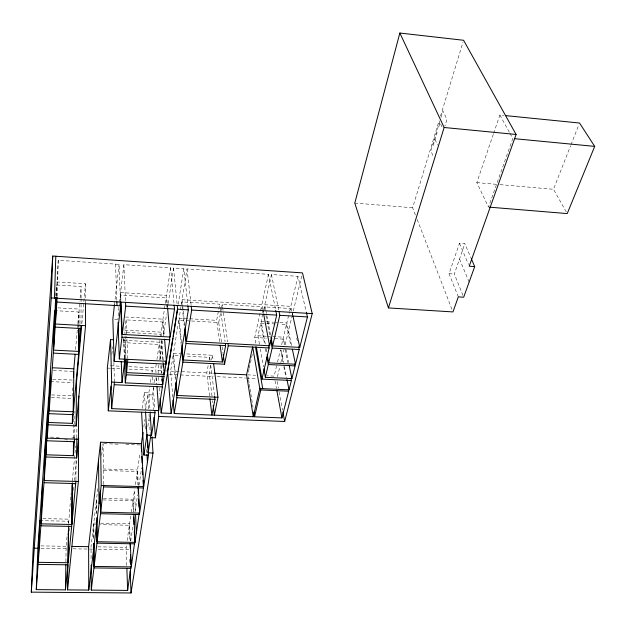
<?xml version="1.0" encoding="UTF-8"?>
<svg xmlns="http://www.w3.org/2000/svg" width="626" height="626" viewBox="0 0 626 626"><rect width="100%" height="100%" fill="white"/><g stroke="black" fill="none" stroke-linecap="round" stroke-linejoin="round"><path stroke-width="0.47" stroke-dasharray="3.13 2.35" d="M80.989 323.65L81.075 299.22M81.075 298.242L81.114 286.52L56.481 284.979L55.683 296.333M78.774 327.437L78.79 324.55M78.798 323.587L78.868 312.03L55.636 310.684M79.025 327.375L79.04 324.487M79.04 323.525L79.126 309.103L79.792 301.575M75.918 479.743L76.075 459.476M76.818 437.777L76.896 426.236M74.682 437.91L74.791 425.43M74.799 424.467L74.917 411.024M72.671 396.454L72.772 387.807M73.508 438.357L73.704 419.115M68.484 523.164L68.516 521.223L40.737 520.644M68.657 523.023L70.433 501.011M65.894 561.804L66.129 546.31L67.318 533.767M57.193 296.215L58.234 260.291L119.05 264.36L120.411 300.042M56.137 296.474L56.481 284.979M56.27 296.27L58.234 260.291M75.55 349.558L77.757 324.542M77.843 323.579L78.868 312.03M80.12 297.812L81.114 286.52M81.865 323.548L85.496 283.742L56.7 281.927M68.328 523.156L68.516 521.223M70.527 500.057L71.161 493.374M72.342 480.932L74.377 459.586M74.471 458.615L75.668 446.002M69.627 530.887L70.002 527.022M73.555 490.299L74.118 484.501M74.494 480.635L76.552 459.374M114.48 304.713L119.05 264.36M111.851 354.386L112.719 346.804M95.543 524.557L93.61 524.518L91.02 546.725L91.091 559.253M93.9 537.491L93.783 523.023L96.498 499.767L96.639 513.273M97.789 488.687L96.662 498.335L96.827 513.766M101.678 455.298L103.032 443.654L103.728 484.031M118.924 307.241L117.938 319.456M119.034 306.31L119.363 303.508M119.464 302.577L120.341 295.112L166.117 297.921L166.962 307.648M120.935 300.355L120.63 292.561L123.885 264.681L170.608 267.803L174.067 304.236M124.292 357.712L123.815 338.517M125.044 334.988L124.84 330.16L126.1 319.878L162.525 321.96L163.613 335.317M142.118 408.442L144.418 392.439L148.886 392.635L149.919 409.13M145.639 409.866L147.846 394.756L152.572 394.959L153.534 409.568M126.773 565.505L126.131 547.304L126.554 544.424M127.117 540.59L129.363 525.245L100.371 524.658M130.255 541.02L129.582 523.759L130.709 516.067M131.28 512.217L132.97 500.675L103.212 499.931M133.714 511.716L133.181 499.251L134.48 490.377L135.474 511.465M135.373 484.712L137.313 471.48L102.797 470.439M138.268 485.33L137.532 470.009L140.075 452.684M143.87 426.815L144.966 419.334M148.886 392.635L149.708 387.04M150.396 382.376L151.218 376.774M151.899 372.11L152.173 370.24L128.768 369.113M156.015 372.799L155.671 367.955L156.226 364.199M156.93 359.512L159.168 344.503L123.032 342.586M160.835 359.551L159.771 340.45M160.428 336.045L160.694 334.284L124.574 332.304M161.312 335.998L161.007 332.156L166.117 297.921M167.173 303.148L166.493 295.402L170.608 267.803M130.685 541.044L132.994 525.637M135.013 512.154L137.61 494.814M139.058 485.181L141.656 467.849M147.861 426.431L149.45 415.836M152.572 394.959L153.73 387.251M154.45 382.439L155.178 377.619M158.268 373.425L158.057 370.529L158.926 364.778M159.653 359.989L162.549 340.826M163.276 336.029L166.602 313.994M167.619 307.288L168.058 304.416M168.198 303.454L173.559 267.998L183.833 268.687L187.816 305.065M178.175 304.4L183.833 268.687M172.831 397.15L170.608 371.132L173.12 355.49L178.903 355.779M175.718 378.206L173.48 353.252L178.778 320.262L218.74 322.554L221.447 341.929M181.524 342.485L179.114 318.165L181.736 301.881L219.703 304.189L225.094 341.765M184.701 324.855L182.08 299.705L187.033 268.906L268.468 274.344L275.534 309.424M209.577 395.89L206.799 372.877L208.341 364.661M209.201 360.099L209.71 357.36L185.64 356.124M219.601 341.639L216.666 320.34L219.703 304.189M212.011 395.992L209.178 372.994L210.766 364.598M211.651 359.934L212.535 355.271L185.194 353.862M218.74 322.554L221.291 309.134M221.471 308.18L222.199 304.346L261.41 306.732L261.77 308.649M255.69 343.189L254.696 337.516L261.41 306.732M262.779 309.385L261.871 304.596L268.468 274.344M249.046 369.16L247.802 374.857L255.604 375.24M249.258 368.205L252.38 353.948M259.477 344.261L257.967 335.763L260.745 323.133L275.972 324.018M265.252 344.057L261.105 321.482L263.515 310.551M263.71 309.643L264.313 306.904L290.3 308.485L290.918 311.357M265.698 309.557L264.782 304.768L271.434 274.548L297.976 276.324L306.13 311.271M276.622 365.74L274.141 376.132L267.31 375.803M277.529 361.961L280.456 349.676L282.889 361.945M281.669 344.629L282.991 339.081L272.255 338.486M284.979 344.707L283.445 337.179L286.442 324.62L279.783 324.237M291.567 345.474L286.833 322.985L289.431 312.108M289.65 311.208L290.3 308.485M291.841 311.138L290.8 306.364L297.976 276.324M277.428 376.703L279.932 366.32M280.847 362.548L284.032 349.331M285.174 344.613L291.779 317.249M292.006 316.302L302.037 274.775M415.421 215.008L412.62 207.762L439.092 120.748M440.516 116.068L463.005 42.145M439.851 121.194L430.829 150.803L433.466 156.829M440.978 117.492L442.95 111.013L446.964 119.409L444.945 125.92M433.137 145.568L437.144 132.43M438.865 126.507L440.039 122.657L442.684 128.322M510.033 133.494L512.804 138.526L488.491 207.089L476.816 182.612L493.327 134.214M493.64 133.307L499.877 115.035L503.758 115.427M458.31 296.88L449.045 273.679L459.484 243.295L464.836 243.702L470.908 257.795M462.966 295.449L454.304 274.039L464.836 243.702M566.287 211.909L553.486 189.287L570.615 145.717M570.975 144.809L578.823 124.84M40.901 545.895L66.129 546.31M97.852 546.834L126.131 547.304M40.964 548.298L67.201 548.72M73.031 548.814L92.46 549.119M98.29 549.213L129.386 549.714M42.811 518.594L68.711 519.15M93.783 523.023L95.723 523.062M100.559 523.164L129.582 523.759M103.392 498.499L133.181 499.251M102.977 468.96L137.532 470.009M64.721 439.773L70.472 439.976M103.986 443.685L119.253 444.217M125.936 444.452L141.202 444.984M50.549 437.112L59.259 437.417M71.834 437.871L77.64 438.075M51.606 394.92L72.913 395.835M51.355 397.533L72.193 398.426M50.596 381.602L72.639 382.603M52.694 379.192L72.859 380.115M110.536 365.756L120.137 366.226M128.784 366.64L155.671 367.955M107.312 368.08L110.239 368.221M111.217 368.268L120.967 368.737M158.057 370.529L164.755 370.85M165.71 370.897L167.627 370.991M170.608 371.132L206.799 372.877M209.178 372.994L213.967 373.229M169.411 374.418L213.317 376.508M217.222 376.695L245.517 378.041M246.495 378.088L256.253 378.558M53.327 370.49L72.655 371.406M173.48 353.252L180.311 353.604M123.596 340.294L159.505 342.211M257.967 335.763L266.457 336.232M267.404 336.287L283.445 337.179M124.84 330.16L161.007 332.156M254.696 337.516L266.402 338.165M114.683 319.229L117.422 319.385M57.788 307.851L79.126 309.103M261.105 321.482L273.492 322.202M274.446 322.257L286.833 322.985M179.114 318.165L188.747 318.72M189.709 318.783L216.666 320.34M125.513 317.014L162.948 319.166L164.27 335.372M120.63 292.561L166.493 295.402M182.08 299.705L261.871 304.596M264.782 304.768L290.8 306.364M449.045 273.679L454.304 274.039M354.793 203.074L412.62 207.762M476.816 182.612L499.133 184.56M500.104 184.639L553.486 189.287M499.877 115.035L509.572 132.649M435.007 139.449L437.519 145.029M459.484 243.295L468.467 264.454M459.515 259.031L469.14 282.083M417.182 219.538L452.254 310.113M292.052 312.092L292.678 314.956M296.724 338.095L297.35 340.959M286.442 324.62L290.965 346.194M271.434 274.548L278.805 310.559M285.933 349.41L288.617 362.579M282.991 339.081L284.134 344.73M285.088 349.433L287.764 362.61M281.16 350.216L283.594 362.477M284.345 366.257L286.598 377.58M283.828 366.664L285.886 377.048M265.878 310.512L270.815 336.365M264.313 306.904L264.861 309.784M265.956 315.527L269.962 336.608M277.107 381.437L278.367 388.112M279.086 391.931L282.506 410.046M262.959 310.339L263.499 313.211M261.95 309.604L262.662 313.438M275.025 380.882L276.449 388.472M266.12 348.76L266.809 352.516M260.745 323.133L264.532 343.838M265.393 348.541L266.253 353.244M260.314 348.979L263.507 366.922M248.107 376.766L248.412 378.675M248.569 379.622L249.179 383.441M249.336 384.387L249.946 388.206M250.103 389.153L250.721 392.971M250.87 393.918L253.021 407.268M222.199 304.346L222.48 306.27M222.621 307.233L227.684 341.906M222.12 346.765L223.067 353.549M212.535 355.271L213.153 360.044M209.71 357.36L210.07 360.224M210.672 364.997L214.515 395.569M212.597 400.789L212.832 402.706M187.033 268.906L191.141 305.269M181.736 301.881L184.232 326.083M173.559 267.998L177.142 304.424M178.778 320.262L181.211 344.996M173.12 355.49L175.264 379.489M167.252 304.111L167.596 307.984M161.688 340.802L163.433 362.9M161.14 340.051L162.948 363.119M161.281 365.326L161.868 373.033M159.168 344.503L160.342 359.919M160.78 365.701L161.367 373.409M158.55 377.282L158.973 383.073M159.325 387.901L159.747 393.691M156.351 377.642L156.766 383.456M156.023 377.642L156.437 383.464M152.173 370.24L152.306 372.173M152.627 377.008L153.018 382.799M153.339 387.635L154.771 408.888M147.846 394.756L148.745 409.373M149.043 414.248L149.457 421.071M149.817 426.916L150.24 433.74M144.418 392.439L145.373 408.942M145.357 426.157L145.529 429.084M146.695 449.538L146.922 453.443M137.313 471.48L137.955 484.884M123.885 264.681L125.482 301.309M126.1 319.878L126.898 338.165M126.937 339.128L127.774 358.369M132.97 500.675L133.463 512.178M125.083 335.951L126.006 358.15M124.856 339.065L125.654 358.377M123.69 338.877L124.457 358.049M129.363 525.245L129.997 541.553M120.341 295.112L120.56 300.848M129.746 559.331L129.895 563.173M115.567 264.125L116.835 300.785M113.869 362.431L114.409 380.851M93.61 524.518L93.728 538.986M85.496 283.742L85.519 303.25"/><path stroke-width="0.94" d="M55.612 297.28L53.554 350.13L78.892 351.421L80.981 325.598M73.344 397.361L73.164 414.639L72.366 423.372L48.343 422.456L50.62 367.697L54.665 310.629L53.335 353.119L49.18 410.82L73.406 411.791L78.618 354.394L78.766 328.4M78.61 438.114L78.375 481.511L44.149 480.549L45.847 456.996L76.677 457.982L78.485 439.249L78.719 396.086L78.547 397.948M78.892 351.421L79.017 328.337M78.485 439.249L47.208 438.145L48.171 424.804L76.137 425.86L76.466 382.776L81.693 325.489M47.373 413.512L45.714 436.94L43.992 482.716L41.026 523.86L71.88 524.486L75.918 480.705M76.677 457.982L76.81 438.74M49.642 381.563L46.003 454.789L73.336 455.681L74.666 438.873M72.366 423.372L72.475 413.763M45.557 439.092L42.654 480.095L40.886 525.817L38.249 562.336L68.124 562.743L71.685 526.435L72.139 484.806M71.88 524.486L72.326 482.865M73.563 377.212L73.618 371.453M73.406 411.791L73.852 368.808L75.128 354.371M73.336 455.681L73.477 441.244M143.049 432.425L141.398 443.646L100.559 442.214L101.209 485.479L88.759 590.075L67.538 589.888L68.383 530.911M68.124 562.743L68.617 525.926M39.782 520.621L37.99 545.849L36.285 589.614L65.456 589.872L65.847 564.707M76.137 425.86L85.551 325.684L55.44 324.01L57.162 297.186M53.554 350.13L55.213 327.116L56.105 297.428M55.44 324.01L56.238 297.233M153.01 453.021L148.143 452.856L150.475 437.637L155.397 437.817L158.754 416.447L284.666 421.486L312.217 313.603L54.47 298.093L55.8 256.23L52.733 256.057L33.194 548.173L31.3 592.141L131.022 592.971L153.01 453.021L151.993 436.784M48.171 424.804L50.432 370.357M31.3 592.141L51.254 297.937L52.733 256.057M45.847 456.996L48.515 397.416M36.285 589.614L38.1 564.417L39.931 518.539L42.513 482.051M65.456 589.872L67.921 564.816L38.1 564.417M67.538 589.888L78.375 481.511M113.243 339.746L110.536 339.597L107.312 368.08L108.282 410.844L155.029 412.745L154.896 410.812M114.48 304.713L112.852 319.127L114.104 361.366L124.613 361.891L122.015 382.556L111.671 382.079L110.536 339.597M88.759 590.075L88.61 546.686L100.559 442.214M108.282 410.844L111.671 382.079M114.104 361.366L120.638 305.824L120.45 301.004M162.173 384.012L162.392 386.899L158.683 410.586L111.655 408.653L114.441 381.821M130.959 566.483L127.649 590.42L91.271 590.099L93.955 567.923L93.767 543.814M134.731 541.905L131.257 566.913L94.135 566.428L96.96 543.172L96.717 520.988M139.277 512.655L135.028 542.398L97.132 541.733L100.528 513.703L100.215 491.543M143.057 480.345L143.456 487.99L139.598 513.101L100.708 512.217L103.744 484.986M164.583 339.182L166.399 361.272L119.316 358.925L121.953 337.179L120.591 301.802M174.161 305.198L174.521 309.033L170.147 337.031L122.266 334.425L125.693 306.13L125.521 302.272M163.707 372.728L164.004 376.57L162.752 384.591L125.302 382.869L126.335 374.794L125.693 359.347M169.505 336.835L169.763 339.754L164.341 374.426L126.609 372.626L127.814 359.332M148.268 451.323L148.495 455.212L143.91 455.063L146.899 435.156L145.545 411.861M101.209 485.479L143.667 486.645L148.495 455.212M146.899 435.156L151.555 435.328L155.029 412.745M165.937 363.933L166.383 361.108M172.823 338.173L167.627 370.991L171.125 413.403L161.156 412.996L160.099 398.519M173.128 336.248L177.408 309.221M161.156 412.996L177.612 309.213L177.236 305.386M171.125 413.403L188.34 309.854L187.917 306.028M253.28 416.744L246.574 374.802L252.669 346.827L259.782 388.503L253.28 416.744L174.224 413.528L176.892 397.737L175.601 383.331M213.192 405.578L214.374 415.163L217.95 397.267L177.268 395.483L182.894 362.118L181.587 348.799M225.368 343.697L225.642 345.622L222.41 361.977L183.254 359.997L186.039 343.51L184.639 329.957M275.722 310.371L276.676 315.113L269.618 345.779L186.407 341.303L191.681 310.05L191.251 306.224M214.64 396.532L215 399.396L211.893 415.061L209.929 398.762M182.894 362.118L224.562 364.199L228.247 345.763L227.966 343.838M259.782 388.503L289.032 389.849L291.395 380.498L261.942 379.098L269.117 347.946L268.577 345.067M288.312 389.317L288.688 391.211L281.943 417.91L254.555 416.799L260.768 389.935L260.439 388.042M294.697 364.003L295.089 365.881L291.88 378.581L265.354 377.306L268.327 364.535L266.95 357.008M298.594 346.687L299.212 349.551L295.511 364.222L268.71 362.861L272.146 348.103L270.69 340.442M306.349 312.217L307.452 316.944L299.76 347.399L272.646 345.943L279.775 315.293L279 311.505M474.704 266.606L469.218 266.214L516.09 134.465L463.576 40.275L399.85 33.029L354.793 203.074L388.433 307.922L452.958 311.928L458.31 296.88L463.686 297.225L474.704 266.606L471.292 258.679M388.433 307.922L444.139 127.493L399.85 33.029M505.706 115.622L579.535 123.025L594.7 146.39L567.234 213.583L489.462 207.167M93.955 567.923L131.03 568.4M96.96 543.172L134.809 543.822M72.029 546.412L88.61 546.686M34.164 548.188L38.053 548.251M40.886 525.817L71.685 526.435M136.398 533.516L135.545 514.345M100.528 513.703L139.371 514.572M103.775 486.911L143.456 487.99M43.992 482.716L75.895 483.601M47.013 440.782L74.643 441.753M48.977 413.676L73.164 414.639M176.892 397.737L215 399.396M114.527 384.732L162.392 386.899M126.335 374.794L164.004 376.57M260.768 389.935L288.688 391.211M51.254 297.937L54.47 298.093M213.967 373.229L246.574 374.802M52.561 367.783L73.852 368.808M53.335 353.119L78.618 354.394M268.327 364.535L295.089 365.881M127.947 362.219L165.953 364.105L165.71 361.069M121.953 337.179L169.763 339.754M186.039 343.51L225.642 345.622M228.247 345.763L269.117 347.946M272.146 348.103L299.212 349.551M55.213 327.116L80.965 328.533M57.021 302.045L120.638 305.824M125.693 306.13L174.521 309.033M177.612 309.213L188.34 309.854M191.681 310.05L276.676 315.113M279.775 315.293L307.452 316.944M55.8 256.23L302.491 272.889L312.217 313.603M444.139 127.493L516.09 134.465M514.728 138.706L594.7 146.39M292.89 315.903L299.76 347.399M292.358 349.222L295.511 364.222M289.196 365.404L291.88 378.581M291.012 378.62L291.395 380.498M286.974 379.466L289.032 389.849M271.003 337.32L272.646 345.943M282.866 411.955L284.666 421.486M263.679 314.174L269.618 345.779M276.802 390.374L281.943 417.91M267.161 354.402L268.71 362.861M263.843 368.808L265.354 377.306M256.347 346.968L261.942 379.098M255.494 346.976L262.724 388.636M253.788 412.033L254.555 416.799M223.208 354.519L224.562 364.199M220.141 345.513L222.41 361.977M213.646 363.855L217.95 397.267M184.999 327.758L186.407 341.303M181.814 345.403L183.254 359.997M176.062 382.048L177.268 395.483M167.596 307.984L170.147 337.031M173.073 400.037L174.224 413.528M163.503 363.855L164.341 374.426M163.104 365.044L163.253 366.961M162.087 375.921L162.752 384.591M161.805 379.192L161.946 381.117M156.969 386.367L158.683 410.586M158.347 410.625L158.754 416.447M154.051 417.362L155.397 437.817M150.099 412.041L151.555 435.328M150.295 434.718L150.475 437.637M147.642 440.61L148.041 447.426M147.087 434.702L148.143 452.856M146.977 454.413L147.423 462.207M141.578 412.205L143.91 455.063M141.398 443.646L143.667 486.645M141.202 444.984L141.554 451.675M141.805 456.456L142.157 463.138M142.407 467.919L142.759 474.61M138.354 487.247L139.598 513.101M138.088 487.756L138.362 493.499M138.636 499.251L139.003 506.911M133.839 514.588L135.028 542.398M133.667 516.974L133.995 524.643M134.277 531.357L134.645 539.988M126.045 359.113L126.609 372.626M124.496 359.011L124.613 361.891M124.331 358.682L125.302 382.869M121.014 302.295L122.266 334.425M130.364 543.9L131.257 566.913M130.067 543.47L130.255 548.259M130.513 554.972L130.881 564.558M130.185 570.865L131.022 592.971M121.241 361.343L122.015 382.556M126.867 568.385L127.649 590.42M118.04 322.343L119.316 358.925M116.866 301.748L116.999 305.613M111.068 386.226L111.655 408.653M100.41 491.027L100.708 512.217M98.501 460.22L99.057 503.562M96.873 517.624L97.132 541.733M93.947 543.282L94.135 566.428M91.13 565.035L91.271 590.099M85.519 303.25L85.551 325.684"/></g></svg>
